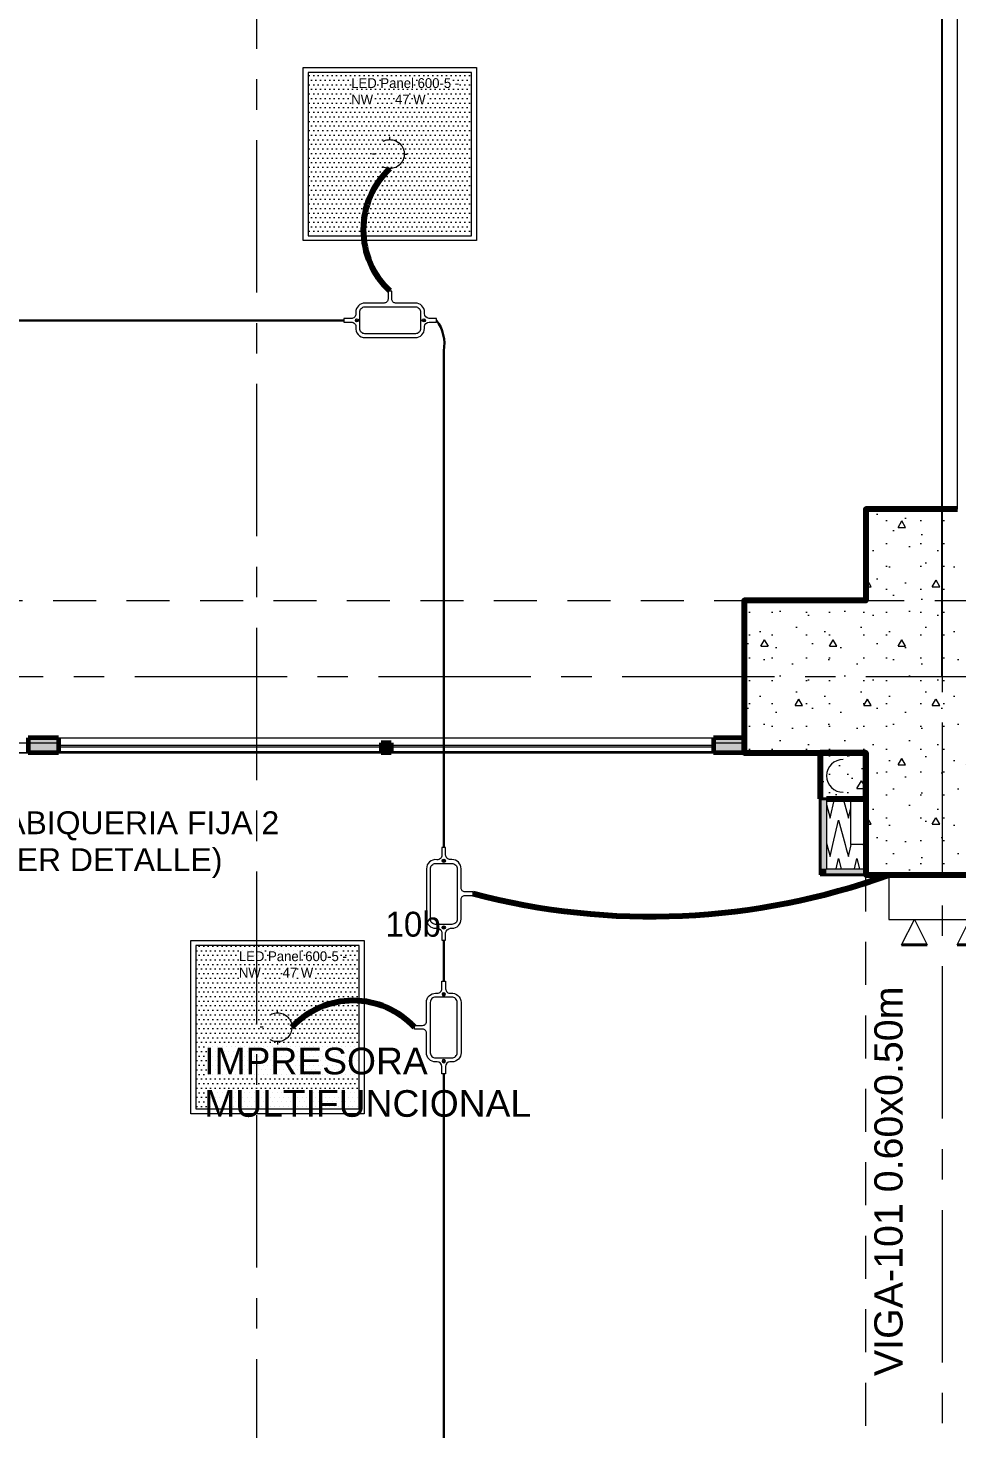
# Model space of a CAD drawing. Header units: inches. Extents: x -38 to 5698, y -33 to 92.
# Drawn here: x 112.82 to 115.869, y 37.181 to 41.779 of the extents above; entities that cross this region are included whole.
import ezdxf
from ezdxf.lldxf.tags import DXFTag

# ---------------------------------------------------------------- set-up
doc = ezdxf.new("R2010")
doc.units = ezdxf.units.IN
doc.header["$MEASUREMENT"] = 0
doc.set_wipeout_variables(frame=1)
doc.header["$PDMODE"] = 1
for name, pattern in [('CONTINUA', [0]), ('DASHED', [0.75, 0.5, -0.25]), ('Hidden Line', [0.195611, 0.141111, -0.0545]), ('HIDDEN2', [0.1875, 0.125, -0.0625]), ('Punto & Raya', [0.65, 0.5, -0.075, 0, -0.075]), ('Wipeout_Contour', [1, 0, -1])]:
    doc.linetypes.add(name, pattern=pattern)
for name, color, linetype, lineweight in [('00_IE_Luminarias', 6, 'Continuous', 30), ('ALUMBRADO_CONDUIT', 30, 'CONDUIT1', 30), ('Bancas', 1, 'Continuous', 13), ('CABLEADO EXT.', 3, 'PVCSUBT', 30), ('Luminarias', 5, 'Continuous', 20), ('pulsador', 4, 'Continuous', 40), ('Simb_Alumbrado', 140, 'CONTINUA', 30)]:
    doc.layers.add(name, color=color, linetype=linetype, lineweight=lineweight)
for name, color, linetype in [('02 _ ARQ _ ALB _ Cotas Ejes', 7, 'Continuous'), ('02 _ ARQ _ ALB _ Ejes Generales', 7, 'Continuous'), ('02 _ ARQ _ ZON _ Espacio.3D', 7, 'Continuous'), ('08 _ STR _ EXT _ 06 Columnas', 7, 'Continuous'), ('08 _ STR _ EXT _ 09 Vigas', 7, 'Continuous'), ('Acabado - Muros', 7, 'Continuous'), ('Estructura - 04 MURO', 7, 'Continuous'), ('Estructura - Carga', 7, 'Continuous'), ('Marcador - Secciones', 251, 'Continuous'), ('MEP - HVAC', 7, 'Continuous'), ('Notas - Etiquetas', 251, 'Continuous')]:
    doc.layers.add(name, color=color, linetype=linetype)
doc.styles.add('Estilo_Generado_4', font='swisse.ttf')
doc.styles.add('{18b73a54-fa43-428c-adcb-c1c7bbdf2c84}', font='Simplex.shx')
tags = doc.linetypes.add('CONDUIT1', pattern='A,1,-0.19772,["con",{18b73a54-fa43-428c-adcb-c1c7bbdf2c84},S=0.2,R=0,X=0,Y=-0.065594],-0.593642', length=1.791362).pattern_tags.tags
tags[6] = DXFTag(74, 10)
tags = doc.linetypes.add('PVCSUBT', pattern='A,0.6,-0.3,0.6,-0.075691,["PVC",Standard,S=0.2,R=0,X=0,Y=-0.093724],-0.621005', length=2.196696).pattern_tags.tags
tags[10] = DXFTag(74, 10)
doc.dimstyles.new('Estilo_Generado__15', dxfattribs={"dimtxt": 0.125, "dimasz": 0.095, "dimexe": 0.18, "dimexo": 0.003, "dimgap": 0, "dimtad": 0, "dimtih": 1, "dimtoh": 1, "dimzin": 0, "dimdsep": 46, "dimtxsty": 'Estilo_Generado_4', "dimblk": 'ARROWHEAD_6', "dimblk1": 'ARROWHEAD_6', "dimblk2": 'ARROWHEAD_6', "dimcen": 0.09, "dimclrd": 144, "dimclre": 144, "dimclrt": 7, "dimadec": 0, "dimazin": 0, "dimtfac": 1, "dimtdec": 4, "dimtmove": 0, "dimatfit": 3, "dimfxl": 1, "dimtolj": 1, "dimtzin": 0, "dimarcsym": 0})
pattern_1 = [(0, (92.500015, 3e-09), (0, 0.030000001), [])]

# ---------------------------------------------------------------- blocks, each defined once
blk = doc.blocks.new('*X37', base_point=(804.059, 0))
at = {"layer": 'Estructura - 04 MURO', "color": 9, "linetype": 'Continuous', "lineweight": 5}
for p, q in [((827.0004, 39.1), (827.0112, 39.06)), ((827.0112, 39.06), (827.0205, 39.1)), ((827.0604, 39.1), (827.0644, 39.0854))]:
    blk.add_line(p, q, dxfattribs=at)
blk = doc.blocks.new('*X38', base_point=(804.059, 0))
at = {"layer": 'Estructura - 04 MURO', "color": 9, "linetype": 'Continuous', "lineweight": 5}
for p, q in [((827.0644, 39.0854), (827.0712, 39.06)), ((827.0712, 39.06), (827.079, 39.0938)), ((827.0311, 39.02), (827.039, 39.0539)), ((827.039, 39.0539), (827.0481, 39.02))]:
    blk.add_line(p, q, dxfattribs=at)
blk = doc.blocks.new('*X39', base_point=(804.059, 0))
at = {"layer": 'Estructura - 04 MURO', "color": 9, "linetype": 'Continuous', "lineweight": 5}
for p, q in [((827.079, 39.0938), (827.0805, 39.1)), ((827.1204, 39.1), (827.129, 39.0681)), ((827.0911, 39.02), (827.099, 39.0539)), ((827.099, 39.0539), (827.1081, 39.02))]:
    blk.add_line(p, q, dxfattribs=at)
blk = doc.blocks.new('*X40', base_point=(804.059, 0))
at = {"layer": 'Estructura - 04 MURO', "color": 9, "linetype": 'Continuous', "lineweight": 5}
for p, q in [((826.999, 39.2313), (827.0112, 39.186)), ((827.0112, 39.186), (827.026, 39.25)), ((827.054, 39.25), (827.0712, 39.186)), ((827.0205, 39.1), (827.039, 39.1799)), ((827.039, 39.1799), (827.0604, 39.1)), ((827.0712, 39.186), (827.079, 39.2198)), ((826.999, 39.1053), (827.0004, 39.1))]:
    blk.add_line(p, q, dxfattribs=at)
blk = doc.blocks.new('ARROWHEAD_6')
at = {"color": 0, "linetype": 'Continuous', "lineweight": 0}
for p, q in [((-0.5, -0.5), (0.5, 0.5)), ((0, 0), (-1, 0))]:
    blk.add_line(p, q, dxfattribs=at)
blk = doc.blocks.new('*D81', base_point=(804.059, 0))
at = {"layer": '02 _ ARQ _ ALB _ Cotas Ejes', "color": 144, "linetype": 'Continuous', "lineweight": -2, "transparency": 16777216}
for p, q in [((108.8199, 39.653), (108.8199, 45.8378)), ((115.82, 39.653), (115.82, 45.8378)), ((108.9149, 45.6578), (112.0886, 45.6578)), ((115.725, 45.6578), (112.476, 45.6578))]:
    blk.add_line(p, q, dxfattribs=at)
at = {"layer": 'Defpoints', "color": 0, "linetype": 'Continuous', "lineweight": 40, "transparency": 16777216}
for p in [(115.82, 45.6578), (108.8199, 39.65), (115.82, 39.65)]:
    blk.add_point(p, dxfattribs=at)
at = {"layer": '02 _ ARQ _ ALB _ Cotas Ejes', "color": 144, "linetype": 'Continuous', "lineweight": -2, "transparency": 16777216, "xscale": 0.095, "yscale": 0.095, "zscale": 0.095, "rotation": 180}
blk.add_blockref('ARROWHEAD_6', (108.8199, 45.6578), dxfattribs=at)
at = {"layer": '02 _ ARQ _ ALB _ Cotas Ejes', "color": 144, "linetype": 'Continuous', "lineweight": -2, "transparency": 16777216, "xscale": 0.095, "yscale": 0.095, "zscale": 0.095}
blk.add_blockref('ARROWHEAD_6', (115.82, 45.6578), dxfattribs=at)
at = {"layer": '02 _ ARQ _ ALB _ Cotas Ejes', "color": 7, "linetype": 'Continuous', "lineweight": 13, "transparency": 16777216, "insert": (112.2823, 45.6578), "char_height": 0.125, "attachment_point": 5, "style": 'Estilo_Generado_4'}
blk.add_mtext('\\A1;7.00', dxfattribs=at)
blk = doc.blocks.new('*D82', base_point=(804.059, 0))
at = {"layer": '02 _ ARQ _ ALB _ Cotas Ejes', "color": 144, "linetype": 'Continuous', "lineweight": -2, "transparency": 16777216}
for p, q in [((115.82, 39.653), (115.82, 45.8378)), ((122.82, 39.653), (122.82, 45.8378)), ((115.915, 45.6578), (119.0886, 45.6578)), ((122.725, 45.6578), (119.4761, 45.6578))]:
    blk.add_line(p, q, dxfattribs=at)
at = {"layer": 'Defpoints', "color": 0, "linetype": 'Continuous', "lineweight": 40, "transparency": 16777216}
for p in [(122.82, 45.6578), (115.82, 39.65), (122.82, 39.65)]:
    blk.add_point(p, dxfattribs=at)
at = {"layer": '02 _ ARQ _ ALB _ Cotas Ejes', "color": 144, "linetype": 'Continuous', "lineweight": -2, "transparency": 16777216, "xscale": 0.095, "yscale": 0.095, "zscale": 0.095, "rotation": 180}
blk.add_blockref('ARROWHEAD_6', (115.82, 45.6578), dxfattribs=at)
at = {"layer": '02 _ ARQ _ ALB _ Cotas Ejes', "color": 144, "linetype": 'Continuous', "lineweight": -2, "transparency": 16777216, "xscale": 0.095, "yscale": 0.095, "zscale": 0.095}
blk.add_blockref('ARROWHEAD_6', (122.82, 45.6578), dxfattribs=at)
at = {"layer": '02 _ ARQ _ ALB _ Cotas Ejes', "color": 7, "linetype": 'Continuous', "lineweight": 13, "transparency": 16777216, "insert": (119.2823, 45.6578), "char_height": 0.125, "attachment_point": 5, "style": 'Estilo_Generado_4'}
blk.add_mtext('\\A1;7.00', dxfattribs=at)
blk = doc.blocks.new('*D86', base_point=(804.059, 0))
at = {"layer": '02 _ ARQ _ ALB _ Cotas Ejes', "color": 144, "linetype": 'Continuous', "lineweight": -2, "transparency": 16777216}
for p, q in [((101.57, 39.903), (101.57, 45.4088)), ((144.07, 39.903), (144.07, 45.4088)), ((101.665, 45.2288), (122.5203, 45.2288)), ((143.975, 45.2288), (123.0254, 45.2288))]:
    blk.add_line(p, q, dxfattribs=at)
at = {"layer": 'Defpoints', "color": 0, "linetype": 'Continuous', "lineweight": 40, "transparency": 16777216}
for p in [(144.07, 45.2288), (101.57, 39.9), (144.07, 39.9)]:
    blk.add_point(p, dxfattribs=at)
at = {"layer": '02 _ ARQ _ ALB _ Cotas Ejes', "color": 144, "linetype": 'Continuous', "lineweight": -2, "transparency": 16777216, "xscale": 0.095, "yscale": 0.095, "zscale": 0.095, "rotation": 180}
blk.add_blockref('ARROWHEAD_6', (101.57, 45.2288), dxfattribs=at)
at = {"layer": '02 _ ARQ _ ALB _ Cotas Ejes', "color": 144, "linetype": 'Continuous', "lineweight": -2, "transparency": 16777216, "xscale": 0.095, "yscale": 0.095, "zscale": 0.095}
blk.add_blockref('ARROWHEAD_6', (144.07, 45.2288), dxfattribs=at)
at = {"layer": '02 _ ARQ _ ALB _ Cotas Ejes', "color": 7, "linetype": 'Continuous', "lineweight": 13, "transparency": 16777216, "insert": (122.7728, 45.2288), "char_height": 0.125, "attachment_point": 5, "style": 'Estilo_Generado_4'}
blk.add_mtext('\\A1;42.50', dxfattribs=at)
blk = doc.blocks.new('*U270')
at = {"layer": 'Luminarias', "linetype": 'DASHED', "lineweight": 0, "ltscale": 0.05}
blk.add_lwpolyline([(0, -0.0045), (0, 0.0045)], dxfattribs=at)
blk = doc.blocks.new('*U271')
at = {"color": 0, "linetype": 'ByBlock', "lineweight": -2, "transparency": 16777216}
blk.add_blockref('*U270', (0, 0.05), dxfattribs=at)
for p, rotation in [((-0.05, 0), 90), ((0.05, 0), 269.9999999999999), ((0, -0.05), 180)]:
    blk.add_blockref('*U270', p, dxfattribs=dict(at, rotation=rotation))
blk = doc.blocks.new('PANEL LED 50W')
at = {"layer": 'Luminarias'}
h = blk.add_hatch(dxfattribs=at)
h.set_pattern_fill('DOTS', color=4, scale=0.009097)
h.set_pattern_definition([(0, (0, -2e-14), (0.0072206, 0.01444116), [0, -0.01444116])])
h.paths.add_polyline_path([(-0.2574, -0.2574), (0.2574, -0.2574), (0.2574, 0.2574), (-0.2574, 0.2574)])
h.paths.add_polyline_path([(-0.1296, 0.0974), (0.1849, 0.0974), (0.1849, 0.2469), (-0.1296, 0.2469)], flags=24)
at = {"layer": 'Luminarias', "color": 4, "lineweight": 0}
for points in [[(-0.2729, 0.2729), (0.2729, 0.2729), (0.2729, -0.2729), (-0.2729, -0.2729)], [(-0.2574, -0.2574), (0.2574, -0.2574), (0.2574, 0.2574), (-0.2574, 0.2574)]]:
    blk.add_lwpolyline(points, close=True, dxfattribs=at)
at = {"layer": 'Luminarias', "color": 4, "linetype": 'DASHED', "lineweight": 0, "ltscale": 0.01}
blk.add_circle((0, 0), 0.0455, dxfattribs=at)
at = {"color": 4}
blk.add_blockref('*U271', (0, 0), dxfattribs=at)
at = {"layer": 'Luminarias', "color": 4, "insert": (-0.1218, 0.2392), "char_height": 0.030929, "width": 0.382855, "attachment_point": 1}
blk.add_mtext('{\\Ftxt|c0;LED Panel 600-5 - NW      47 W}', dxfattribs=at)
blk = doc.blocks.new('oval t')
at = {"layer": 'Simb_Alumbrado', "lineweight": 13}
blk.add_lwpolyline([(0.0141, 0.0102, -0.414214), (0.0041, 0.0202), (0.0041, 0.0416), (-0.0056, 0.0416), (-0.0056, 0.0202, -0.414214), (-0.0156, 0.0102), (-0.0659, 0.0102, 0.414214), (-0.0899, -0.0138), (-0.0899, -0.0183, -0.414214), (-0.1019, -0.0303), (-0.1213, -0.0303), (-0.1213, -0.04), (-0.1016, -0.04, -0.451917), (-0.0897, -0.0535, 0.451917), (-0.0659, -0.0805), (0.0659, -0.0805, 0.414214), (0.0899, -0.0566), (0.0899, -0.0512, -0.398753), (0.1019, -0.0401), (0.1213, -0.0401), (0.1213, -0.0304), (0.1019, -0.0304, -0.368669), (0.0899, -0.0176), (0.0899, -0.0138, 0.414214), (0.0659, 0.0102), (0.0141, 0.0102)], format="xyb", dxfattribs=at)
blk.add_lwpolyline([(-0.0659, 0), (0.0659, 0, -0.414214), (0.0797, -0.0138), (0.0797, -0.0566, -0.414214), (0.0659, -0.0703), (-0.0659, -0.0703, -0.414214), (-0.0797, -0.0566), (-0.0797, -0.0138, -0.414214)], format="xyb", close=True, dxfattribs=at)
for points in [[(-0.0911, -0.0352), (-0.0828, -0.0352)], [(-0.0869, -0.031), (-0.0869, -0.0394)], [(0.0837, -0.0352), (0.0921, -0.0352)], [(0.0879, -0.031), (0.0879, -0.0394)]]:
    blk.add_lwpolyline(points, dxfattribs=at)
for centre in [(-0.0869, -0.0352), (0.0879, -0.0352)]:
    blk.add_circle(centre, 0.00419, dxfattribs=at)
blk = doc.blocks.new('luz de emergencia')
at = {"color": 5, "lineweight": 40}
for p, q in [((164.1493, 48.9365, -0.0001), (164.2333, 48.9365, -0.0001)), ((164.3313, 48.9365, -0.0001), (164.4153, 48.9365, -0.0001))]:
    blk.add_line(p, q, dxfattribs=at)
at = {"layer": '00_IE_Luminarias', "color": 5, "linetype": 'Continuous', "lineweight": 13}
for p, q in [((164.1913, 49.0205, -0.0001), (164.1493, 48.9365, -0.0001)), ((164.2333, 48.9365, -0.0001), (164.1913, 49.0205, -0.0001)), ((164.3733, 49.0205, -0.0001), (164.3313, 48.9365, -0.0001)), ((164.4153, 48.9365, -0.0001), (164.3733, 49.0205, -0.0001))]:
    blk.add_line(p, q, dxfattribs=at)
at = {"layer": '00_IE_Luminarias', "color": 5, "linetype": 'Continuous', "lineweight": 13, "elevation": -0.0001}
blk.add_lwpolyline([(164.4573, 49.0205), (164.1073, 49.0205), (164.1073, 49.1666), (164.4573, 49.1665)], close=True, dxfattribs=at)

msp = doc.modelspace()

# ---------------------------------------------------------------- hatches: boundary and pattern name
at = {"layer": '08 _ STR _ EXT _ 06 Columnas', "linetype": 'Continuous', "lineweight": 9}
h = msp.add_hatch(dxfattribs=at)
h.set_pattern_fill('HORMIGÓN_EN_MASA_0002', style=0, pattern_type=2)
h.set_pattern_definition([(0, (92.5, 3e-09), (0, 0.3897114), [0.024375, -0.200625]), (0, (92.6125, 0.19486), (0, 0.3897114), [0.024375, -0.200625]), (60, (92.5, 3e-09), (-0.3375, 0.1948557), [0.024375, -0.200625]), (60, (92.725, 3e-09), (-0.3375, 0.1948557), [0.024375, -0.200625]), (120, (92.5244, 3e-09), (0.3375, 0.1948557), [0.024375, -0.200625]), (120, (92.7494, 3e-09), (0.3375, 0.1948557), [0.024375, -0.200625]), (0, (92.500015, 0.0375), (0, 0.075), [0, -0.075, 0, -0.1125]), (45, (92.537515, 0.0375), (-0.05303301, 0.05303301), [0, -0.05625, 0, -0.09375])])
h.paths.add_polyline_path([(115.17, 39.9), (115.17, 39.4), (115.57, 39.4), (115.57, 39), (116.07, 39), (116.07, 39.75), (115.87, 39.75), (115.87, 39.9), (115.87, 40.2), (115.57, 40.2), (115.57, 39.9)])
at = {"layer": 'Estructura - 04 MURO', "linetype": 'Continuous', "lineweight": 9}
for points in [[(115.42, 39.25), (115.42, 39.02), (115.44, 39.02), (115.44, 39.25)], [(115.44, 39.02), (115.42, 39.02), (115.42, 39)], [(115.44, 39.02), (115.42, 39), (115.44, 39)], [(115.44, 39), (115.57, 39), (115.57, 39.02), (115.44, 39.02)]]:
    msp.add_hatch(color=252, dxfattribs=at).paths.add_polyline_path(points)
at = {"layer": 'Estructura - Carga', "linetype": 'Continuous', "lineweight": 13}
h = msp.add_hatch(dxfattribs=at)
h.set_pattern_fill('HORMIGÓN_ARMADO_0002', color=251, style=0, pattern_type=2)
h.set_pattern_definition([(0, (92.5, 3e-09), (0, 0.3117692), [0.03, -0.15]), (0, (92.59, 0.1559), (0, 0.3117692), [0.03, -0.15]), (60, (92.5, 3e-09), (-0.27, 0.1558846), [0.03, -0.15]), (60, (92.68, 3e-09), (-0.27, 0.1558846), [0.03, -0.15]), (120, (92.53, 3e-09), (0.27, 0.1558846), [0.03, -0.15]), (120, (92.71, 3e-09), (0.27, 0.1558846), [0.03, -0.15]), (0, (92.500015, 0.03), (0, 0.06), [0, -0.06, 0, -0.09]), (45, (92.530015, 0.03), (-0.04242641, 0.04242641), [0, -0.045, 0, -0.075])])
h.paths.add_polyline_path([(115.42, 39.25), (115.44, 39.25), (115.57, 39.25), (115.57, 39.4), (115.42, 39.4)])

# ---------------------------------------------------------------- linework, layer by layer
at = {"layer": '02 _ ARQ _ ALB _ Ejes Generales', "color": 251, "linetype": 'Punto & Raya', "lineweight": 13}
for p, q in [((115.82, 45.9), (115.82, 2.05)), ((148.07, 39.65), (97.3454, 39.65))]:
    msp.add_line(p, q, dxfattribs=at)
at = {"layer": '02 _ ARQ _ ZON _ Espacio.3D', "color": 254, "linetype": 'Continuous', "lineweight": 0, "flags": 128}
msp.add_lwpolyline([(108.7699, 43.3718), (108.7699, 40.2), (109.07, 40.2), (109.07, 39.9), (109.4699, 39.9), (109.4699, 39.45), (109.4699, 39.433), (115.17, 39.433), (115.17, 39.9), (115.57, 39.9), (115.57, 40.2), (115.87, 40.2), (115.87, 43.3718), (115.07, 43.3718), (115.07, 42.85), (109.57, 42.85), (109.57, 43.3718)], close=True, dxfattribs=at)
msp.add_lwpolyline([(122.812, 30.6), (122.812, 39), (122.57, 39), (122.57, 39.75), (116.07, 39.75), (116.07, 39.65), (116.07, 39), (115.57, 39), (115.57, 39.4), (109.07, 39.4), (109.0699, 39), (108.5699, 39), (108.5698, 39.75), (103.77, 39.75), (103.7701, 39.4), (102.07, 39.4), (102.07, 37.7), (101.72, 37.7005), (101.72, 33.75), (100.82, 33.75), (100.82, 29.75)], dxfattribs=at)
at = {"layer": '08 _ STR _ EXT _ 06 Columnas', "color": 7, "linetype": 'Continuous', "lineweight": 80, "flags": 128}
msp.add_lwpolyline([(115.87, 40.2), (115.57, 40.2), (115.57, 39.9), (115.17, 39.9), (115.17, 39.4), (115.57, 39.4), (115.57, 39), (116.07, 39), (116.07, 39.75)], dxfattribs=at)
at = {"layer": '08 _ STR _ EXT _ 09 Vigas', "color": 251, "linetype": 'Hidden Line', "lineweight": 13}
for p, q in [((101.57, 39.9), (144.07, 39.9)), ((115.57, 30.2), (115.57, 39.4))]:
    msp.add_line(p, q, dxfattribs=at)
at = {"layer": 'Acabado - Muros', "color": 7, "linetype": 'Continuous', "lineweight": 60}
for p, q in [((112.82, 39.45), (112.82, 39.4)), ((115.17, 39.45), (115.17, 39.4))]:
    msp.add_line(p, q, dxfattribs=at)
at = {"layer": 'ALUMBRADO_CONDUIT', "color": 30, "lineweight": 30, "ltscale": 0.4, "true_color": 0xf26722}
for p, q in [((112.0356, 40.82), (113.8564, 40.82)), ((114.1844, 38.6511), (114.1844, 38.7853)), ((114.1845, 38.3469), (114.1845, 36.1511))]:
    msp.add_line(p, q, dxfattribs=at)
msp.add_arc((114.0571, 40.7425), 0.1293, 349.9594, 36.8039, dxfattribs=at)
at = {"layer": 'CABLEADO EXT.', "color": 3, "lineweight": 80}
for centre, radius, start, end in [((114.1948, 41.1173), 0.2747, 132.972, 227.028), ((114.8638, 41.1646), 2.3013, 255.3238, 289.8453), ((113.8871, 38.3127), 0.2747, 42.972, 137.028)]:
    msp.add_arc(centre, radius, start, end, dxfattribs=at)
at = {"layer": 'Estructura - 04 MURO', "color": 143, "linetype": 'Continuous', "lineweight": 5}
for p, q in [((115.44, 39.25), (115.44, 39.02)), ((115.44, 39.02), (115.57, 39.02))]:
    msp.add_line(p, q, dxfattribs=at)
at = {"layer": 'Estructura - 04 MURO', "color": 7, "linetype": 'Continuous', "lineweight": 40, "flags": 128}
for points in [[(115.42, 39), (115.42, 39.25)], [(115.42, 39.25), (115.44, 39.25)], [(115.42, 39), (115.57, 39)]]:
    msp.add_lwpolyline(points, dxfattribs=at)
at = {"layer": 'Estructura - 04 MURO', "color": 143, "linetype": 'Continuous', "lineweight": 5, "flags": 128}
for points in [[(115.52, 39.1), (115.52, 39.25)], [(115.57, 39.1), (115.52, 39.1)]]:
    msp.add_lwpolyline(points, dxfattribs=at)
at = {"layer": 'Estructura - Carga', "color": 7, "linetype": 'Continuous', "lineweight": 80, "flags": 128}
msp.add_lwpolyline([(115.44, 39.25), (115.57, 39.25), (115.57, 39.4), (115.42, 39.4), (115.42, 39.25)], dxfattribs=at)
at = {"layer": 'MEP - HVAC', "color": 7, "linetype": 'Continuous', "lineweight": 13, "flags": 128}
msp.add_lwpolyline([(115.495, 39.379, 1), (115.495, 39.271, 1)], format="xyb", dxfattribs=at)

# ---------------------------------------------------------------- block references
at = {"layer": 'ALUMBRADO_CONDUIT', "xscale": 1.041283452965173, "yscale": 1.041283452965173, "zscale": 1.041283452965173}
for p in [(114.0075, 41.3657), (113.6388, 38.5)]:
    msp.add_blockref('PANEL LED 50W', p, dxfattribs=at)
at = {"layer": 'Bancas', "color": 252, "true_color": 0x939598, "xscale": 1.253906979044094, "yscale": 1.253906979044094, "zscale": 1.253906979044094}
msp.add_blockref('oval t', (114.0085, 40.8641), dxfattribs=at)
at = {"layer": 'Bancas', "color": 252, "true_color": 0x939598, "yscale": 1.253906979044094, "zscale": 1.253906979044094}
for p, xscale, rotation in [((114.2286, 38.9374), 1.253906979044094, 270), ((114.1403, 38.499), -1.253906979044094, 90)]:
    msp.add_blockref('oval t', p, dxfattribs=dict(at, xscale=xscale, rotation=rotation))
at = {"layer": 'Estructura - 04 MURO', "color": 7, "lineweight": 80}
for name in ['*X40', '*X37', '*X38', '*X39']:
    msp.add_blockref(name, (92.5, 0), dxfattribs=at)
at = {"layer": 'pulsador', "color": 4, "lineweight": 40, "xscale": -1, "rotation": 359.9990839526639}
msp.add_blockref('luz de emergencia', (280.1015, -10.1692, 0.0001), dxfattribs=at)

# ---------------------------------------------------------------- texts
at = {"layer": '00_IE_Luminarias', "color": 6, "linetype": 'HIDDEN2'}
msp.add_text('10b', height=0.08174, dxfattribs=at).set_placement((113.9927, 38.7973))
at = {"layer": 'Notas - Etiquetas', "color": 8, "linetype": 'Continuous', "lineweight": 13, "insert": (112.678, 39.0992), "char_height": 0.075, "width": 1.056063, "attachment_point": 4, "line_spacing_factor": 0.969465, "style": 'Estilo_Generado_4'}
msp.add_mtext('\\A1;{\\pql;\\fSwis721 Ex BT|b0|i0|c0|p34;TABIQUERIA FIJA 2 (VER DETALLE)\\fSwis721 Ex BT|b0|i0|c0|p34; }', dxfattribs=at)
at = {"layer": 'Notas - Etiquetas', "color": 8, "linetype": 'Continuous', "lineweight": 13, "insert": (115.5976, 37.355), "char_height": 0.0925, "attachment_point": 1, "rotation": 90, "style": 'Estilo_Generado_4'}
msp.add_mtext('\\A1;{\\pql;\\fSwis721 Ex BT|b0|i0|c0|p34;VIGA-101\\fSwis721 Ex BT|b0|i0|c0|p34; \\fSwis721 Ex BT|b0|i0|c0|p34;0.60\\fSwis721 Ex BT|b0|i0|c0|p34;x\\fSwis721 Ex BT|b0|i0|c0|p34;0.50\\fSwis721 Ex BT|b0|i0|c0|p34;m}', dxfattribs=at)
at = {"layer": 'Notas - Etiquetas', "color": 8, "linetype": 'Continuous', "lineweight": 35, "insert": (113.3983, 38.3188), "char_height": 0.0875, "width": 1.286131, "attachment_point": 4, "line_spacing_factor": 0.955521, "style": 'Estilo_Generado_4'}
msp.add_mtext('\\A1;{\\pql;\\fSwis721 Ex BT|b0|i0|c0|p34;IMPRESORA MULTIFUNCIONAL}', dxfattribs=at)

# ---------------------------------------------------------------- dimensions: what is measured, and where the dimension line sits
at = {"layer": '02 _ ARQ _ ALB _ Cotas Ejes', "color": 144, "linetype": 'Continuous', "lineweight": 13}
for base, p1, p2, picture, middle in [((115.82, 45.6578), (108.8199, 39.65), (115.82, 39.65), '*D81', (112.2823, 45.6578)), ((122.82, 45.6578), (115.82, 39.65), (122.82, 39.65), '*D82', (119.2823, 45.6578)), ((144.07, 45.2288), (101.57, 39.9), (144.07, 39.9), '*D86', (122.7728, 45.2288))]:
    dim = msp.add_linear_dim(base=base, p1=p1, p2=p2, dimstyle='Estilo_Generado__15', dxfattribs=at)
    dim.commit()
    dim.dimension.update_dxf_attribs({"geometry": picture, "text_midpoint": middle, "dimtype": 160})

# ---------------------------------------------------------------- next in the draw order: wipeouts: each hides what was drawn before it
at = {"color": 254, "linetype": 'Wipeout_Contour', "lineweight": 0, "ltscale": 4962.134326}
msp.add_wipeout([(113.995, 39.433), (114.0115, 39.433), (114.0115, 39.4), (115.07, 39.4), (115.07, 39.45), (113.995, 39.45)], dxfattribs=at).dxf.layer = 'Acabado - Muros'

# ---------------------------------------------------------------- next in the draw order: linework, layer by layer
at = {"layer": 'Acabado - Muros', "color": 7, "linetype": 'Continuous', "lineweight": 60}
msp.add_line((115.17, 39.45), (115.07, 39.45), dxfattribs=at)

# ---------------------------------------------------------------- next in the draw order: wipeouts: each hides what was drawn before it
at = {"color": 254, "linetype": 'Wipeout_Contour', "lineweight": 0, "ltscale": 4955.836866}
msp.add_wipeout([(112.92, 39.45), (112.92, 39.4), (113.9785, 39.4), (113.9785, 39.433), (113.995, 39.433), (113.995, 39.45)], dxfattribs=at).dxf.layer = 'Acabado - Muros'

# ---------------------------------------------------------------- next in the draw order: linework, layer by layer
at = {"layer": 'Acabado - Muros', "color": 7, "linetype": 'Continuous', "lineweight": 60}
msp.add_line((112.92, 39.45), (112.82, 39.45), dxfattribs=at)
at = {"layer": 'Acabado - Muros', "color": 251, "linetype": 'Continuous', "lineweight": 13, "flags": 128}
for points in [[(112.92, 39.45), (115.07, 39.45)], [(112.92, 39.4), (113.9785, 39.4)], [(114.0115, 39.4), (115.07, 39.4)]]:
    msp.add_lwpolyline(points, dxfattribs=at)

# ---------------------------------------------------------------- next in the draw order: wipeouts: each hides what was drawn before it
at = {"color": 254, "linetype": 'Wipeout_Contour', "lineweight": 0, "ltscale": 3303.797432}
msp.add_wipeout([(113.9785, 39.405), (113.9785, 39.425), (112.92, 39.425), (112.92, 39.405)], dxfattribs=at).dxf.layer = 'Acabado - Muros'
at = {"color": 254, "linetype": 'Wipeout_Contour', "lineweight": 0, "ltscale": 3308.158514}
msp.add_wipeout([(115.07, 39.405), (115.07, 39.425), (114.0115, 39.425), (114.0115, 39.405)], dxfattribs=at).dxf.layer = 'Acabado - Muros'

# ---------------------------------------------------------------- next in the draw order: hatches: boundary and pattern name
at = {"layer": 'Acabado - Muros', "linetype": 'Continuous', "lineweight": 0}
for points in [[(112.92, 39.4), (112.92, 39.45), (112.82, 39.45), (112.82, 39.4)], [(114.0115, 39.433), (113.9785, 39.433), (113.9785, 39.4), (114.0115, 39.4)], [(115.07, 39.4), (115.17, 39.4), (115.17, 39.45), (115.07, 39.45)]]:
    msp.add_hatch(color=254, dxfattribs=at).paths.add_polyline_path(points)
h = msp.add_hatch(dxfattribs=at)
h.set_pattern_fill('CONTRACHAPADO_0002', color=254, style=0, pattern_type=2)
h.set_pattern_definition(pattern_1)
h.paths.add_polyline_path([(113.9785, 39.405), (113.9785, 39.425), (112.92, 39.425), (112.92, 39.405)])
h = msp.add_hatch(dxfattribs=at)
h.set_pattern_fill('CONTRACHAPADO_0002', color=254, style=0, pattern_type=2)
h.set_pattern_definition(pattern_1)
h.paths.add_polyline_path([(115.07, 39.405), (115.07, 39.425), (114.0115, 39.425), (114.0115, 39.405)])

# ---------------------------------------------------------------- next in the draw order: linework, layer by layer
at = {"layer": '08 _ STR _ EXT _ 09 Vigas', "color": 251, "linetype": 'Hidden Line', "lineweight": 13}
msp.add_line((109.07, 39.4), (115.57, 39.4), dxfattribs=at)
at = {"layer": 'Acabado - Muros', "color": 7, "linetype": 'Continuous', "lineweight": 60}
for p, q in [((112.92, 39.45), (112.92, 39.4)), ((114.0115, 39.433), (113.9785, 39.433)), ((113.9785, 39.433), (113.9785, 39.4)), ((114.0115, 39.433), (114.0115, 39.4)), ((115.07, 39.45), (115.07, 39.4)), ((112.92, 39.4), (112.82, 39.4)), ((114.0115, 39.4), (113.9785, 39.4)), ((115.17, 39.4), (115.07, 39.4))]:
    msp.add_line(p, q, dxfattribs=at)
at = {"layer": 'Acabado - Muros', "color": 7, "linetype": 'Continuous', "lineweight": 13, "flags": 128}
for points in [[(113.9785, 39.405), (113.9785, 39.425), (112.92, 39.425), (112.92, 39.405)], [(115.07, 39.405), (115.07, 39.425), (114.0115, 39.425), (114.0115, 39.405)]]:
    msp.add_lwpolyline(points, close=True, dxfattribs=at)
at = {"layer": 'ALUMBRADO_CONDUIT', "color": 30, "lineweight": 30, "ltscale": 0.4, "true_color": 0xf26722}
msp.add_line((114.1844, 39.0896), (114.1844, 40.72), dxfattribs=at)
at = {"layer": 'Marcador - Secciones', "color": 251, "linetype": 'Punto & Raya', "lineweight": 13}
msp.add_line((113.57, 46.2111), (113.57, 0.8878), dxfattribs=at)

doc.saveas('drawing.dxf')
